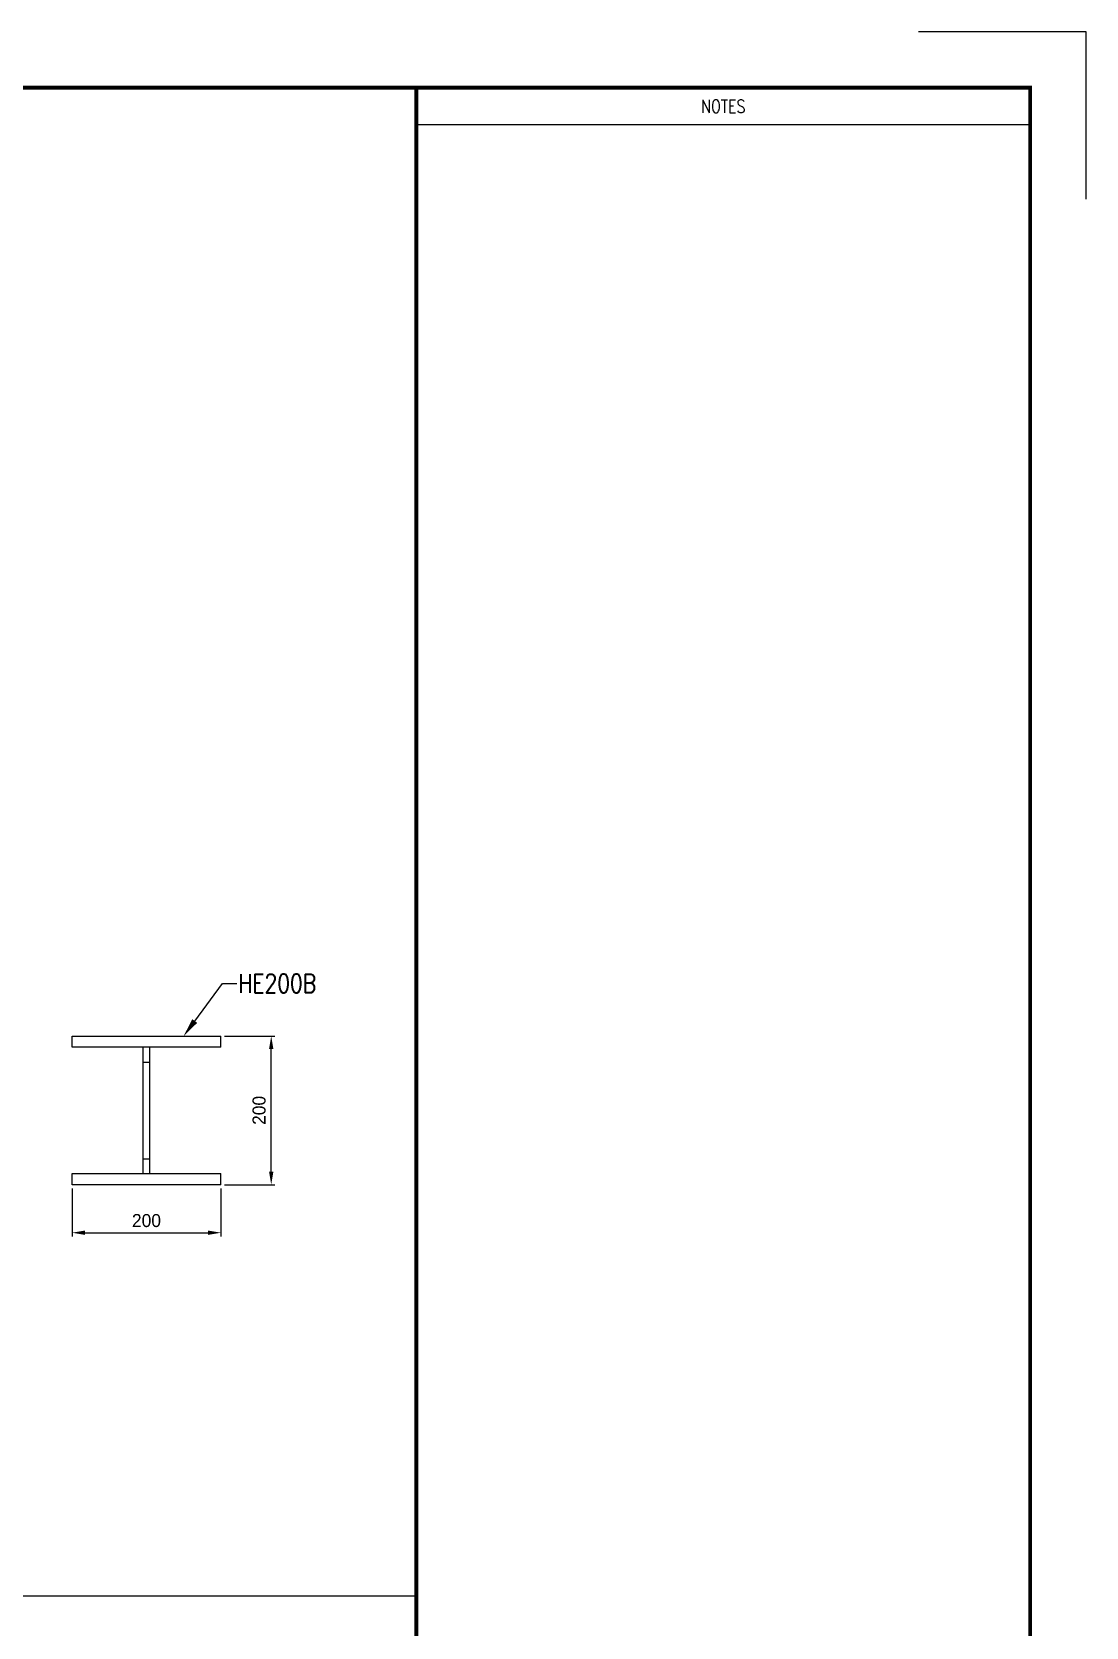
# Model space of a CAD drawing. Header units: millimetres. Extents: x 0 to 16187, y -20471 to 6290.
# Drawn here: x 3716.2 to 3999.5, y 412.1 to 841 of the extents above; entities that cross this region are included whole.
import ezdxf
from ezdxf import colors
from ezdxf.entities.mleader import LeaderData, LeaderLine
from ezdxf.enums import TextEntityAlignment as Align
from ezdxf.math import Vec2, Vec3

# ---------------------------------------------------------------- set-up
doc = ezdxf.new("R2010")
doc.units = ezdxf.units.MM
doc.header["$PDSIZE"] = -1
doc.layers.add('BORDER1', color=3, linetype='Continuous')
doc.layers.add('BORDER2', color=7, linetype='Continuous')
doc.styles.add('ROMANC', font='ROMANC', dxfattribs={"height": 5})
doc.styles.add('ROMANS', font='ROMANS.shx', dxfattribs={"width": 0.8})
doc.styles.add('ROMANT', font='ROMANT', dxfattribs={"height": 4})
doc.dimstyles.new('AM_ISO', dxfattribs={"dimtxt": 3.5, "dimasz": 3.5, "dimexe": 1, "dimexo": 1, "dimgap": 1.5, "dimtad": 1, "dimdsep": 46, "dimtxsty": 'Standard', "dimcen": 0, "dimclrd": 1, "dimclre": 1, "dimclrt": 1, "dimadec": 0, "dimazin": 2, "dimtp": 0.1, "dimtm": 0.1, "dimtfac": 0.71, "dimtdec": 3, "dimtmove": 0, "dimatfit": 3, "dimfxl": 1, "dimlwd": -1, "dimlwe": -1, "dimarcsym": 1})

# ---------------------------------------------------------------- blocks, each defined once
blk = doc.blocks.new('*D5439')
at = {"color": 1, "linetype": 'ByBlock'}
for p, q in [((3727.016184577676, 530.0184520609691), (3727.016184577676, 517.1282937894721)), ((3767.016184577676, 530.0184520609655), (3767.016184577676, 517.1282937894721)), ((3730.516184577676, 518.1282937894721), (3763.516184577676, 518.1282937894721))]:
    blk.add_line(p, q, dxfattribs=at)
at = {"color": 1}
for points in [[(3730.516184577676, 518.7116271228055), (3730.516184577676, 517.5449604561387), (3727.016184577676, 518.1282937894721)], [(3763.516184577676, 517.5449604561387), (3763.516184577676, 518.7116271228055), (3767.016184577676, 518.1282937894721)]]:
    blk.add_solid(points, dxfattribs=at)
at = {"layer": 'Defpoints', "color": 0}
for p in [(3727.016184577676, 531.0184520609691), (3767.016184577676, 531.0184520609655), (3767.016184577676, 518.1282937894721)]:
    blk.add_point(p, dxfattribs=at)
at = {"color": 1, "insert": (3747.016184577676, 521.3782937894721), "char_height": 3.5, "attachment_point": 5}
blk.add_mtext('200', dxfattribs=at)
blk = doc.blocks.new('*D5441')
at = {"color": 1, "linetype": 'ByBlock'}
for p, q in [((3768.016184577676, 571.0184520609691), (3781.546319207083, 571.0184520609691)), ((3780.546319207083, 534.5184520609691), (3780.546319207083, 567.5184520609691)), ((3768.016184577676, 531.0184520609691), (3781.546319207083, 531.0184520609691))]:
    blk.add_line(p, q, dxfattribs=at)
at = {"color": 1}
for points in [[(3781.129652540417, 567.5184520609691), (3779.96298587375, 567.5184520609691), (3780.546319207083, 571.0184520609691)], [(3779.96298587375, 534.5184520609691), (3781.129652540417, 534.5184520609691), (3780.546319207083, 531.0184520609691)]]:
    blk.add_solid(points, dxfattribs=at)
at = {"layer": 'Defpoints', "color": 0}
for p in [(3767.016184577676, 571.0184520609691), (3780.546319207083, 571.0184520609691), (3767.016184577676, 531.0184520609691)]:
    blk.add_point(p, dxfattribs=at)
at = {"color": 1, "insert": (3777.296319207083, 551.0184520609691), "char_height": 3.5, "attachment_point": 5, "rotation": 90}
blk.add_mtext('200', dxfattribs=at)
blk = doc.blocks.new('*U609')
at = {"layer": 'BORDER1', "color": 154, "true_color": 0x1859a9, "const_width": 1}
blk.add_lwpolyline([(1.8094395070475, 811), (1144, 811), (1144, 0), (0, 0), (0, 811)], close=True, dxfattribs=at)
blk.add_lwpolyline([(979.0000000799992, 2.220446049250313e-16), (979.0000000799992, 810.9999999999999)], dxfattribs=at)
at = {"layer": 'BORDER2'}
for points in [[(1159, 780.9999999999999), (1159, 825.9999999999999), (1114, 826)], [(1144, 801), (979.0000000799992, 800.9999999999999)]]:
    blk.add_lwpolyline(points, dxfattribs=at)
at = {"layer": 'BORDER2', "style": 'ROMANC', "width": 0.8}
blk.add_text('NOTES', height=3.5, dxfattribs=at).set_placement((1061.50000004, 806), align=Align.MIDDLE_CENTER)
at = {"layer": 'BORDER2', "flags": 8}
for tag, height, style, p in [('REV-A', 3.24, 'ROMANS', (986.9282778829383, 140.2530397182669)), ('RE-A', 8.064, 'ROMANT', (1084.634961895852, 7.17204102400288))]:
    blk.add_attdef(tag, text='', height=height, dxfattribs=dict(at, style=style)).set_placement(p, align=Align.CENTER)
at = {"layer": 'BORDER2', "style": 'ROMANS', "width": 3.830216453570641}
blk.add_attdef('DATE-A', text='', height=3.24, dxfattribs=at).set_placement((995.5063797379989, 140.2530397182669), (1008.507228728976, 140.2530397182669), align=Align.FIT)
at = {"layer": 'BORDER2'}
for tag, height, style, p in [('DRN-A', 3.24, 'ROMANS', (1018.380015771281, 140.2530397182669)), ('CHD-A', 3.24, 'ROMANS', (1032.348360605113, 140.2530397182669)), ('APD-A', 3.24, 'ROMANS', (1046.640709253839, 140.2530397182669)), ('CONS_CONT_VEND', 4.2, 'ROMANC', (1061.390575966738, 72.83468077449595))]:
    blk.add_attdef(tag, text='', height=height, dxfattribs=dict(at, style=style)).set_placement(p, align=Align.CENTER)
at = {"layer": 'BORDER2', "style": 'ROMANS', "width": 0.8}
for tag, p, height in [('1:X', (997.2302812124753, 122.552011911554), 3.5), ('LOC', (1042.735042679951, 122.552011911554), 3.5), ('PROJ_NO', (1118.63757586463, 122.552011911554), 3.5), ('CONS_DRG_NO', (1011, 63), 3)]:
    blk.add_attdef(tag, p, '', height=height, dxfattribs=at)
at = {"layer": 'BORDER2', "lineweight": 30, "width": 0.8, "flags": 104}
blk.add_attdef('COMMENTS-A', text='', height=2.2, dxfattribs=at).set_placement((1055.209968003616, 142.0744315684458), align=Align.MIDDLE_LEFT)
at = {"layer": 'BORDER2', "style": 'ROMANS', "width": 0.8}
for tag, p in [('PROJECT_TITLE_1', (1061.068210890846, 55.3534808592422)), ('PROJECT_TITLE_2', (1061.068210890846, 49.30052221051124))]:
    blk.add_attdef(tag, text='', height=3.5, dxfattribs=at).set_placement(p, align=Align.MIDDLE)
at = {"layer": 'BORDER2', "style": 'ROMANT', "width": 0.8}
for tag, p in [('DRG_TITLE_1', (1061.068210890846, 36.31229857438004)), ('DRG_TITLE_2', (1061.068210890846, 28.31229857438004)), ('DRG_TITLE_3', (1061.068210890846, 20.31229857438004))]:
    blk.add_attdef(tag, text='', height=5, dxfattribs=at).set_placement(p, align=Align.CENTER)
at = {"layer": 'BORDER2', "style": 'ROMANT'}
for tag, p in [('AR', (995.0014710450068, 7.172041024002866)), ('PA', (1011.738213301433, 7.172041024002866)), ('DC', (1028.447415784789, 7.172041024002837)), ('TS', (1120.839107118789, 7.172041024002908))]:
    blk.add_attdef(tag, p, '', height=8.064, dxfattribs=at)
for tag, p in [('SRNO', (1074.69799186896, 7.172041024002823)), ('SH', (1115.802783516436, 7.176501619330963))]:
    blk.add_attdef(tag, text='', height=8.064, dxfattribs=at).set_placement(p, align=Align.RIGHT)
at = {"layer": 'BORDER2', "style": 'ROMANS', "flags": 2}
blk.add_attdef('TB_VERSION', text='', height=2, dxfattribs=at).set_placement((1, -1), align=Align.TOP_LEFT)

msp = doc.modelspace()

# ---------------------------------------------------------------- linework, layer by layer
at = {"color": 7, "linetype": 'Continuous', "lineweight": 25}
for p, q in [((3727.016184577676, 571.0184520609691), (3767.016184577676, 571.0184520609691)), ((3727.016184577676, 568.0184520609691), (3727.016184577676, 571.0184520609691)), ((3767.016184577676, 568.0184520609691), (3767.016184577676, 571.0184520609691)), ((3767.016184577676, 568.0184520609691), (3727.016184577676, 568.0184520609691)), ((3746.116184577696, 534.0184520609691), (3746.116184577696, 568.0184520609691)), ((3747.91618457767, 534.0184520609691), (3747.91618457767, 568.0184520609691)), ((3727.016184577676, 534.0184520609655), (3767.016184577676, 534.0184520609655)), ((3727.016184577676, 531.0184520609691), (3727.016184577676, 534.0184520609691)), ((3767.016184577676, 531.0184520609655), (3767.016184577676, 534.0184520609655)), ((3767.016184577676, 531.0184520609691), (3727.016184577676, 531.0184520609691))]:
    msp.add_line(p, q, dxfattribs=at)
for p, q in [((3746.116184577696, 564.0184520609691), (3747.91618457767, 564.0184520609691)), ((3746.116184577696, 538.0184520609691), (3747.91618457767, 538.0184520609691)), ((2840.54330737342, 420.5), (3819.543307453419, 420.5))]:
    msp.add_line(p, q)

# ---------------------------------------------------------------- block references
at = {"layer": 'BORDER1'}
msp.add_blockref('*U609', (2840.54330737342, 14.99999999999999), dxfattribs=at)

# ---------------------------------------------------------------- dimensions: what is measured, and where the dimension line sits
dim = msp.add_linear_dim(base=(3780.546319207083, 571.0184520609691), p1=(3767.016184577676, 531.0184520609691), p2=(3767.016184577676, 571.0184520609691), angle=90, dimstyle='AM_ISO', override={"dimtxt": 3.5, "dimdec": 0, "dimlfac": 5})
dim.commit()
dim.dimension.update_dxf_attribs({"geometry": '*D5441', "text_midpoint": (3777.296319207083, 551.0184520609691)})
dim = msp.add_linear_dim(base=(3767.016184577676, 518.1282937894721), p1=(3727.016184577676, 531.0184520609691), p2=(3767.016184577676, 531.0184520609655), dimstyle='AM_ISO', override={"dimtxt": 3.5, "dimdec": 0, "dimlfac": 5})
dim.commit()
dim.dimension.update_dxf_attribs({"geometry": '*D5439', "text_midpoint": (3747.016184577676, 521.3782937894721)})

# ---------------------------------------------------------------- leaders
at = {"color": 1}
ml = msp.add_multileader_mtext('Standard', dxfattribs=at)
ml.set_content('HE200B', color=1, style='ROMANS')
ml.set_leader_properties()
ml.build(insert=Vec2(0, 0))
ml.multileader.update_dxf_attribs({"dogleg_length": 3.843575321364915, "arrow_head_size": 5})
ctx = ml.context
ctx.base_point, ctx.char_height, ctx.arrow_head_size, ctx.landing_gap_size, ctx.plane_origin = Vec3(3771.30119938386, 585.1698147738316), 5, 5, 0.4, Vec3(55523.26606664054, -26904.2233147415)
notes = []
notes.append((ctx, [(0, (1, 1, 0), (3767.457624062497, 585.1698147738316), (1, 0), 3.843575321364915, [(0, [(3757.016184577676, 571.0184520609691)], 0, [])])]))
ctx.mtext.insert, ctx.mtext.width = Vec3(3771.701199383862, 587.6698147738316), 144.3262905237789
for ctx, leaders in notes:
    for number, flags, end, landing, length, lines in leaders:
        leader = LeaderData()
        leader.index, (leader.has_last_leader_line, leader.has_dogleg_vector, leader.attachment_direction) = number, flags
        leader.last_leader_point, leader.dogleg_vector, leader.dogleg_length = Vec3(end), Vec3(landing), length
        for number, points, colour, breaks in lines:
            line = LeaderLine()
            line.index, line.vertices, line.color, line.breaks = number, Vec3.list(points), colors.encode_raw_color(colour), breaks
            leader.lines.append(line)
        ctx.leaders.append(leader)

doc.saveas('drawing.dxf')
